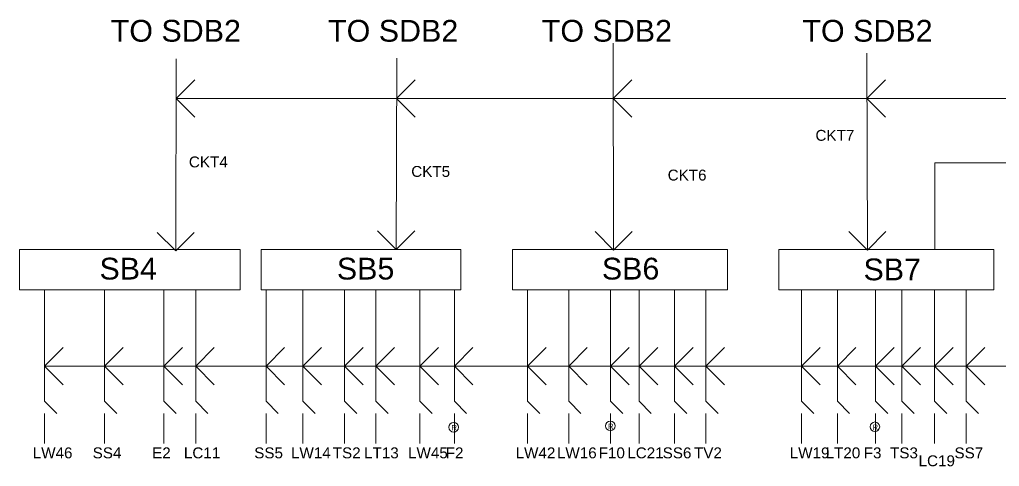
# Model space of a CAD drawing. Header units: inches. Extents: x 1065 to 31087, y 140 to 10961.
# Drawn here: x 1893 to 2973, y 6665 to 7157 of the extents above; entities that cross this region are included whole.
import ezdxf

# ---------------------------------------------------------------- set-up
doc = ezdxf.new("R2010")
doc.units = ezdxf.units.IN
doc.header["$MEASUREMENT"] = 0
doc.layers.add('6.Circuits', color=255, linetype='Continuous', lineweight=15)
doc.styles.add('Text 1', font='arial.ttf', dxfattribs={"height": 6})

msp = doc.modelspace()

# ---------------------------------------------------------------- linework, layer by layer
at = {"layer": '6.Circuits'}
for p, q in [((2547.9943, 6903.45771), (2547.4943, 7131.03979)), ((2308.49523, 6903.45745), (2308.9943, 7114.54844)), ((2827.4943, 6903.45771), (2826.9943, 7119.87408)), ((2065.49322, 6903.45726), (2065.9943, 7113.54844)), ((2065.89013, 7069.87408), (2086.39013, 7090.37408)), ((2308.88868, 7069.87408), (2329.38868, 7090.37408)), ((2547.62868, 7069.87408), (2568.12868, 7090.37408)), ((2827.10982, 7069.87408), (2847.60982, 7090.37408)), ((2065.89013, 7069.87408), (4014.9943, 7069.87408)), ((2065.89013, 7069.87408), (2086.39013, 7049.37408)), ((2308.88868, 7069.87408), (2329.38868, 7049.37408)), ((2547.62868, 7069.87408), (2568.12868, 7049.37408)), ((2827.10982, 7069.87408), (2847.60982, 7049.37408)), ((2901.89077, 6998.87408), (3024.27082, 6998.87408)), ((2901.89077, 6998.87408), (2901.89077, 6903.4659)), ((2065.49514, 6901.95724), (2044.99514, 6922.45724)), ((2065.49514, 6901.95724), (2085.99514, 6922.45724)), ((2308.49514, 6903.45724), (2287.99514, 6923.95724)), ((2308.49514, 6903.45724), (2328.99514, 6923.95724)), ((2547.99515, 6902.95724), (2527.49515, 6923.45724)), ((2547.99515, 6902.95724), (2568.49515, 6923.45724)), ((2827.49515, 6902.95724), (2806.99515, 6923.45724)), ((2827.49515, 6902.95724), (2847.99515, 6923.45724)), ((1920.9943, 6774.95726), (1920.9943, 6858.95726)), ((1986.9943, 6774.95726), (1986.9943, 6858.95726)), ((2052.49322, 6774.95726), (2052.49322, 6858.95726)), ((2087.4943, 6774.95726), (2087.4943, 6858.95726)), ((2164.99322, 6774.95726), (2164.99322, 6858.95726)), ((2205.4943, 6774.95726), (2205.4943, 6858.95726)), ((2251.49322, 6774.95726), (2251.49322, 6858.95726)), ((2285.9943, 6774.95726), (2285.9943, 6858.95726)), ((2334.4943, 6774.95726), (2334.4943, 6858.95726)), ((2372.49322, 6774.95726), (2372.49322, 6858.95726)), ((2452.9943, 6774.95726), (2452.9943, 6858.95726)), ((2498.4943, 6774.95726), (2498.4943, 6858.95726)), ((2544.49323, 6774.95726), (2544.49323, 6858.95726)), ((2575.9943, 6774.95726), (2575.9943, 6858.95726)), ((2614.9943, 6774.95726), (2614.9943, 6858.95726)), ((2649.4943, 6774.95726), (2649.4943, 6858.95726)), ((2754.9943, 6774.95726), (2754.9943, 6858.95726)), ((2794.4943, 6774.95726), (2794.4943, 6858.95726)), ((2836.49323, 6774.95726), (2836.49323, 6858.95726)), ((2865.49323, 6774.95726), (2865.49323, 6858.95726)), ((2901.4943, 6774.95726), (2901.4943, 6858.95726)), ((2936.4943, 6774.95726), (2936.4943, 6858.95726)), ((1920.9943, 6774.95726), (1941.4943, 6795.45726)), ((1986.9943, 6774.95726), (2007.4943, 6795.45726)), ((2052.49322, 6774.95726), (2072.99322, 6795.45726)), ((2087.4943, 6774.95726), (2107.9943, 6795.45726)), ((2164.99322, 6774.95726), (2185.49322, 6795.45726)), ((2205.4943, 6774.95726), (2225.9943, 6795.45726)), ((2251.49322, 6774.95726), (2271.99322, 6795.45726)), ((2285.9943, 6774.95726), (2306.4943, 6795.45726)), ((2334.4943, 6774.95726), (2354.9943, 6795.45726)), ((2372.49322, 6774.95726), (2392.99322, 6795.45726)), ((2452.9943, 6774.95726), (2473.4943, 6795.45726)), ((2498.4943, 6774.95726), (2518.9943, 6795.45726)), ((2544.49323, 6774.95726), (2564.99323, 6795.45726)), ((2575.9943, 6774.95726), (2596.4943, 6795.45726)), ((2614.9943, 6774.95726), (2635.4943, 6795.45726)), ((2649.4943, 6774.95726), (2669.9943, 6795.45726)), ((2754.9943, 6774.95726), (2775.4943, 6795.45726)), ((2794.4943, 6774.95726), (2814.9943, 6795.45726)), ((2836.49323, 6774.95726), (2856.99323, 6795.45726)), ((2865.49323, 6774.95726), (2885.99323, 6795.45726)), ((2901.4943, 6774.95726), (2921.9943, 6795.45726)), ((2936.4943, 6774.95726), (2956.9943, 6795.45726)), ((1920.9943, 6774.95726), (1920.9943, 6736.45726)), ((1920.9943, 6774.95726), (1941.4943, 6754.45726)), ((1920.9943, 6774.95726), (4014.4943, 6774.95726)), ((1986.9943, 6774.95726), (1986.9943, 6736.45726)), ((1986.9943, 6774.95726), (2007.4943, 6754.45726)), ((2052.49322, 6774.95726), (2052.49322, 6736.45726)), ((2052.49322, 6774.95726), (2072.99322, 6754.45726)), ((2087.4943, 6774.95726), (2087.4943, 6736.45726)), ((2087.4943, 6774.95726), (2107.9943, 6754.45726)), ((2164.99322, 6774.95726), (2164.99322, 6736.45726)), ((2164.99322, 6774.95726), (2185.49322, 6754.45726)), ((2205.4943, 6774.95726), (2205.4943, 6736.45726)), ((2205.4943, 6774.95726), (2225.9943, 6754.45726)), ((2251.49322, 6774.95726), (2251.49322, 6736.45726)), ((2251.49322, 6774.95726), (2271.99322, 6754.45726)), ((2285.9943, 6774.95726), (2285.9943, 6736.45726)), ((2285.9943, 6774.95726), (2306.4943, 6754.45726)), ((2334.4943, 6774.95726), (2334.4943, 6736.45726)), ((2334.4943, 6774.95726), (2354.9943, 6754.45726)), ((2372.49322, 6774.95726), (2372.49322, 6736.45726)), ((2372.49322, 6774.95726), (2392.99322, 6754.45726)), ((2452.9943, 6774.95726), (2452.9943, 6736.45726)), ((2452.9943, 6774.95726), (2473.4943, 6754.45726)), ((2498.4943, 6774.95726), (2498.4943, 6736.45726)), ((2498.4943, 6774.95726), (2518.9943, 6754.45726)), ((2544.49323, 6774.95726), (2544.49323, 6736.45726)), ((2544.49323, 6774.95726), (2564.99323, 6754.45726)), ((2575.9943, 6774.95726), (2575.9943, 6736.45726)), ((2575.9943, 6774.95726), (2596.4943, 6754.45726)), ((2614.9943, 6774.95726), (2614.9943, 6736.45726)), ((2614.9943, 6774.95726), (2635.4943, 6754.45726)), ((2649.4943, 6774.95726), (2649.4943, 6736.45726)), ((2649.4943, 6774.95726), (2669.9943, 6754.45726)), ((2754.9943, 6774.95726), (2754.9943, 6736.45726)), ((2754.9943, 6774.95726), (2775.4943, 6754.45726)), ((2794.4943, 6774.95726), (2794.4943, 6736.45726)), ((2794.4943, 6774.95726), (2814.9943, 6754.45726)), ((2836.49323, 6774.95726), (2836.49323, 6736.45726)), ((2836.49323, 6774.95726), (2856.99323, 6754.45726)), ((2865.49323, 6774.95726), (2865.49323, 6736.45726)), ((2865.49323, 6774.95726), (2885.99323, 6754.45726)), ((2901.4943, 6774.95726), (2901.4943, 6736.45726)), ((2901.4943, 6774.95726), (2921.9943, 6754.45726)), ((2936.4943, 6774.95726), (2936.4943, 6736.45726)), ((2936.4943, 6774.95726), (2956.9943, 6754.45726)), ((1920.9943, 6736.45726), (1934.4943, 6722.95726)), ((1986.9943, 6736.45726), (2000.4943, 6722.95726)), ((2052.49322, 6736.45726), (2065.99322, 6722.95726)), ((2087.4943, 6736.45726), (2100.9943, 6722.95726)), ((2164.99322, 6736.45726), (2178.49322, 6722.95726)), ((2205.4943, 6736.45726), (2218.9943, 6722.95726)), ((2251.49322, 6736.45726), (2264.99322, 6722.95726)), ((2285.9943, 6736.45726), (2299.4943, 6722.95726)), ((2334.4943, 6736.45726), (2347.9943, 6722.95726)), ((2372.49322, 6736.45726), (2385.99322, 6722.95726)), ((2452.9943, 6736.45726), (2466.4943, 6722.95726)), ((2498.4943, 6736.45726), (2511.9943, 6722.95726)), ((2544.49323, 6736.45726), (2557.99323, 6722.95726)), ((2575.9943, 6736.45726), (2589.4943, 6722.95726)), ((2614.9943, 6736.45726), (2628.4943, 6722.95726)), ((2649.4943, 6736.45726), (2662.9943, 6722.95726)), ((2754.9943, 6736.45726), (2768.4943, 6722.95726)), ((2794.4943, 6736.45726), (2807.9943, 6722.95726)), ((2836.49323, 6736.45726), (2849.99323, 6722.95726)), ((2865.49323, 6736.45726), (2878.99323, 6722.95726)), ((2901.4943, 6736.45726), (2914.9943, 6722.95726)), ((2936.4943, 6736.45726), (2949.9943, 6722.95726)), ((1920.9943, 6722.95726), (1920.9943, 6689.95726)), ((1986.9943, 6722.95726), (1986.9943, 6689.95726)), ((2052.49322, 6722.95726), (2052.49322, 6689.95726)), ((2087.4943, 6722.95726), (2087.4943, 6689.95726)), ((2164.99322, 6722.95726), (2164.99322, 6689.95726)), ((2205.4943, 6722.95726), (2205.4943, 6689.95726)), ((2251.49322, 6722.95726), (2251.49322, 6689.95726)), ((2285.9943, 6722.95726), (2285.9943, 6689.95726)), ((2334.4943, 6722.95726), (2334.4943, 6689.95726)), ((2372.49322, 6722.95726), (2372.49322, 6689.95726)), ((2452.9943, 6722.95726), (2452.9943, 6689.95726)), ((2498.4943, 6722.95726), (2498.4943, 6689.95726)), ((2544.49323, 6722.95726), (2544.49323, 6689.95726)), ((2575.9943, 6722.95726), (2575.9943, 6689.95726)), ((2614.9943, 6722.95726), (2614.9943, 6689.95726)), ((2649.4943, 6722.95726), (2649.4943, 6689.95726)), ((2754.9943, 6722.95726), (2754.9943, 6689.95726)), ((2794.4943, 6722.95726), (2794.4943, 6689.95726)), ((2836.49323, 6722.95726), (2836.49323, 6689.95726)), ((2865.49323, 6722.95726), (2865.49323, 6689.95726)), ((2901.4943, 6722.95726), (2901.4943, 6689.95726)), ((2936.4943, 6722.95726), (2936.4943, 6689.95726))]:
    msp.add_line(p, q, dxfattribs=at)
for points in [[(1893.4943, 6903.45726), (2136.49322, 6903.45726), (2136.49322, 6858.95726), (1893.4943, 6858.95726)], [(2159.4943, 6903.45745), (2379.49523, 6903.45745), (2379.49523, 6858.95745), (2159.4943, 6858.95745)], [(2436.4943, 6903.45771), (2673.4943, 6903.45771), (2673.4943, 6858.95771), (2436.4943, 6858.95771)], [(2729.9943, 6903.4659), (2966.9943, 6903.4659), (2966.9943, 6858.9659), (2729.9943, 6858.9659)]]:
    msp.add_lwpolyline(points, close=True, dxfattribs=at)
for centre in [(2544.29762, 6709.19849), (2371.79761, 6707.69849), (2835.79762, 6708.19849)]:
    msp.add_circle(centre, 5.3033, dxfattribs=at)

# ---------------------------------------------------------------- texts
at = {"layer": '6.Circuits', "attachment_point": 1, "style": 'Text 1'}
for s, width, heights, insert, char_height in [('{\\fArial Baltic|b0|i0|c186|p34;TO SDB}2', 195.1396249, [59.83775], (1993.87237, 7156.51228), 24), ('{\\fArial Baltic|b0|i0|c186|p34;TO SDB}2', 195.1396249, [59.83775], (2233.33424, 7156.51228), 24), ('{\\fArial Baltic|b0|i0|c186|p34;TO SDB}2', 195.1396249, [59.83775], (2468.82702, 7156.51228), 24), ('{\\fArial Baltic|b0|i0|c186|p34;TO SDB}2', 195.1396249, [59.83775], (2755.91651, 7156.51228), 24), ('{\\fArial Baltic|b0|i0|c186|p34;CKT}7', 30.6351565, [12.41746], (2770.30734, 7035.32098), 12), ('{\\fArial|b0|i0|c186|p34;CKT}4', 14.5, [0], (2079.9943, 7006.04844), 12), ('{\\fArial|b0|i0|c186|p34;CKT}5', 14.5, [0], (2324.9943, 6995.54844), 12), ('{\\fArial Baltic|b0|i0|c186|p34;CKT}6', 30.6351565, [12.41746], (2607.4943, 6991.54844), 12), ('{\\fArial|b0|i0|c186|p34;SB}4', 14.5, [0], (1981.4943, 6894.45726), 24), ('{\\fArial|b0|i0|c186|p34;SB}5', 14.5, [0], (2242.9943, 6894.45745), 24), ('{\\fArial|b0|i0|c186|p34;SB}6', 14.5, [0], (2534.9943, 6894.45771), 24), ('{\\fArial|b0|i0|c186|p34;SB}7', 14.5, [0], (2823.24214, 6893.61659), 24), ('R', 5.5, [0], (2369.29761, 6710.19849), 6), ('R', 5.5, [0], (2541.79762, 6711.69849), 6), ('R', 5.5, [0], (2833.29762, 6710.69849), 6), ('{\\fArial|b0|i0|c186|p34;L\\fArial|b0|i0|c0|p34;W}46', 14.5, [0], (1907.9943, 6685.45726), 12), ('{\\fArial|b0|i0|c186|p34;SS}4', 14.5, [0], (1973.9943, 6685.45726), 12), ('{\\fArial|b0|i0|c186|p34;E}2', 14.5, [12.40928], (2039.49322, 6685.45726), 12), ('{\\fArial|b0|i0|c186|p34;LC\\fArial|b0|i0|c0|p34;1\\fArial|b0|i0|c186|p34;1}', 14.5, [0], (2074.4943, 6685.45726), 12), ('S{\\fArial|b0|i0|c186|p34;S\\fArial|b0|i0|c0|p34;5}', 14.5, [0], (2151.99322, 6685.45726), 12), ('{\\fArial|b0|i0|c186|p34;L\\fArial|b0|i0|c186|p34;W\\fArial|b0|i0|c0|p34;14}', 14.5, [0], (2192.4943, 6685.45726), 12), ('{\\fArial|b0|i0|c186|p34;TS}2', 14.5, [0], (2238.49322, 6685.45726), 12), ('{\\fArial|b0|i0|c186|p34;LT\\fArial|b0|i0|c186|p34;1}3', 14.5, [0], (2272.9943, 6685.45726), 12), ('{\\fArial|b0|i0|c186|p34;L\\fArial|b0|i0|c0|p34;W45}', 14.5, [0], (2321.4943, 6685.45726), 12), ('{\\fArial|b0|i0|c186|p34;F}2', 14.5, [0], (2362.9943, 6685.45726), 12), ('{\\fArial|b0|i0|c186|p34;L\\fArial|b0|i0|c186|p34;W\\fArial|b0|i0|c0|p34;42}', 14.5, [0], (2439.9943, 6685.45726), 12), ('{\\fArial|b0|i0|c186|p34;L\\fArial|b0|i0|c186|p34;W\\fArial|b0|i0|c0|p34;16}', 14.5, [0], (2485.4943, 6685.45726), 12), ('{\\fArial|b0|i0|c186|p34;F1}0', 14.5, [0], (2531.49323, 6685.45726), 12), ('{\\fArial|b0|i0|c186|p34;LC\\fArial|b0|i0|c0|p34;2\\fArial|b0|i0|c186|p34;1}', 14.5, [0], (2562.9943, 6685.45726), 12), ('{\\fArial|b0|i0|c0|p34;SS6}', 14.5, [0], (2601.9943, 6685.45726), 12), ('{\\fArial|b0|i0|c0|p34;TV2}', 14.5, [0], (2636.4943, 6685.45726), 12), ('{\\fArial|b0|i0|c186|p34;L\\fArial|b0|i0|c0|p34;W19}', 14.5, [0], (2741.9943, 6685.45726), 12), ('{\\fArial|b0|i0|c186|p34;LT\\fArial|b0|i0|c0|p34;20}', 14.5, [0], (2781.4943, 6685.45726), 12), ('{\\fArial|b0|i0|c186|p34;F}3', 14.5, [0], (2823.49323, 6685.45726), 12), ('{\\fArial|b0|i0|c186|p34;TS}3', 14.5, [0], (2852.49323, 6685.45726), 12), ('{\\fArial|b0|i0|c0|p34;SS7}', 14.5, [0], (2923.4943, 6685.45726), 12), ('{\\fArial|b0|i0|c186|p34;LC\\fArial|b0|i0|c0|p34;19}', 14.5, [0], (2883.93266, 6676.72105), 12)]:
    msp.add_mtext_dynamic_manual_height_columns(s, width=width, gutter_width=30, heights=heights, dxfattribs=dict(at, insert=insert, char_height=char_height))

doc.saveas('drawing.dxf')
